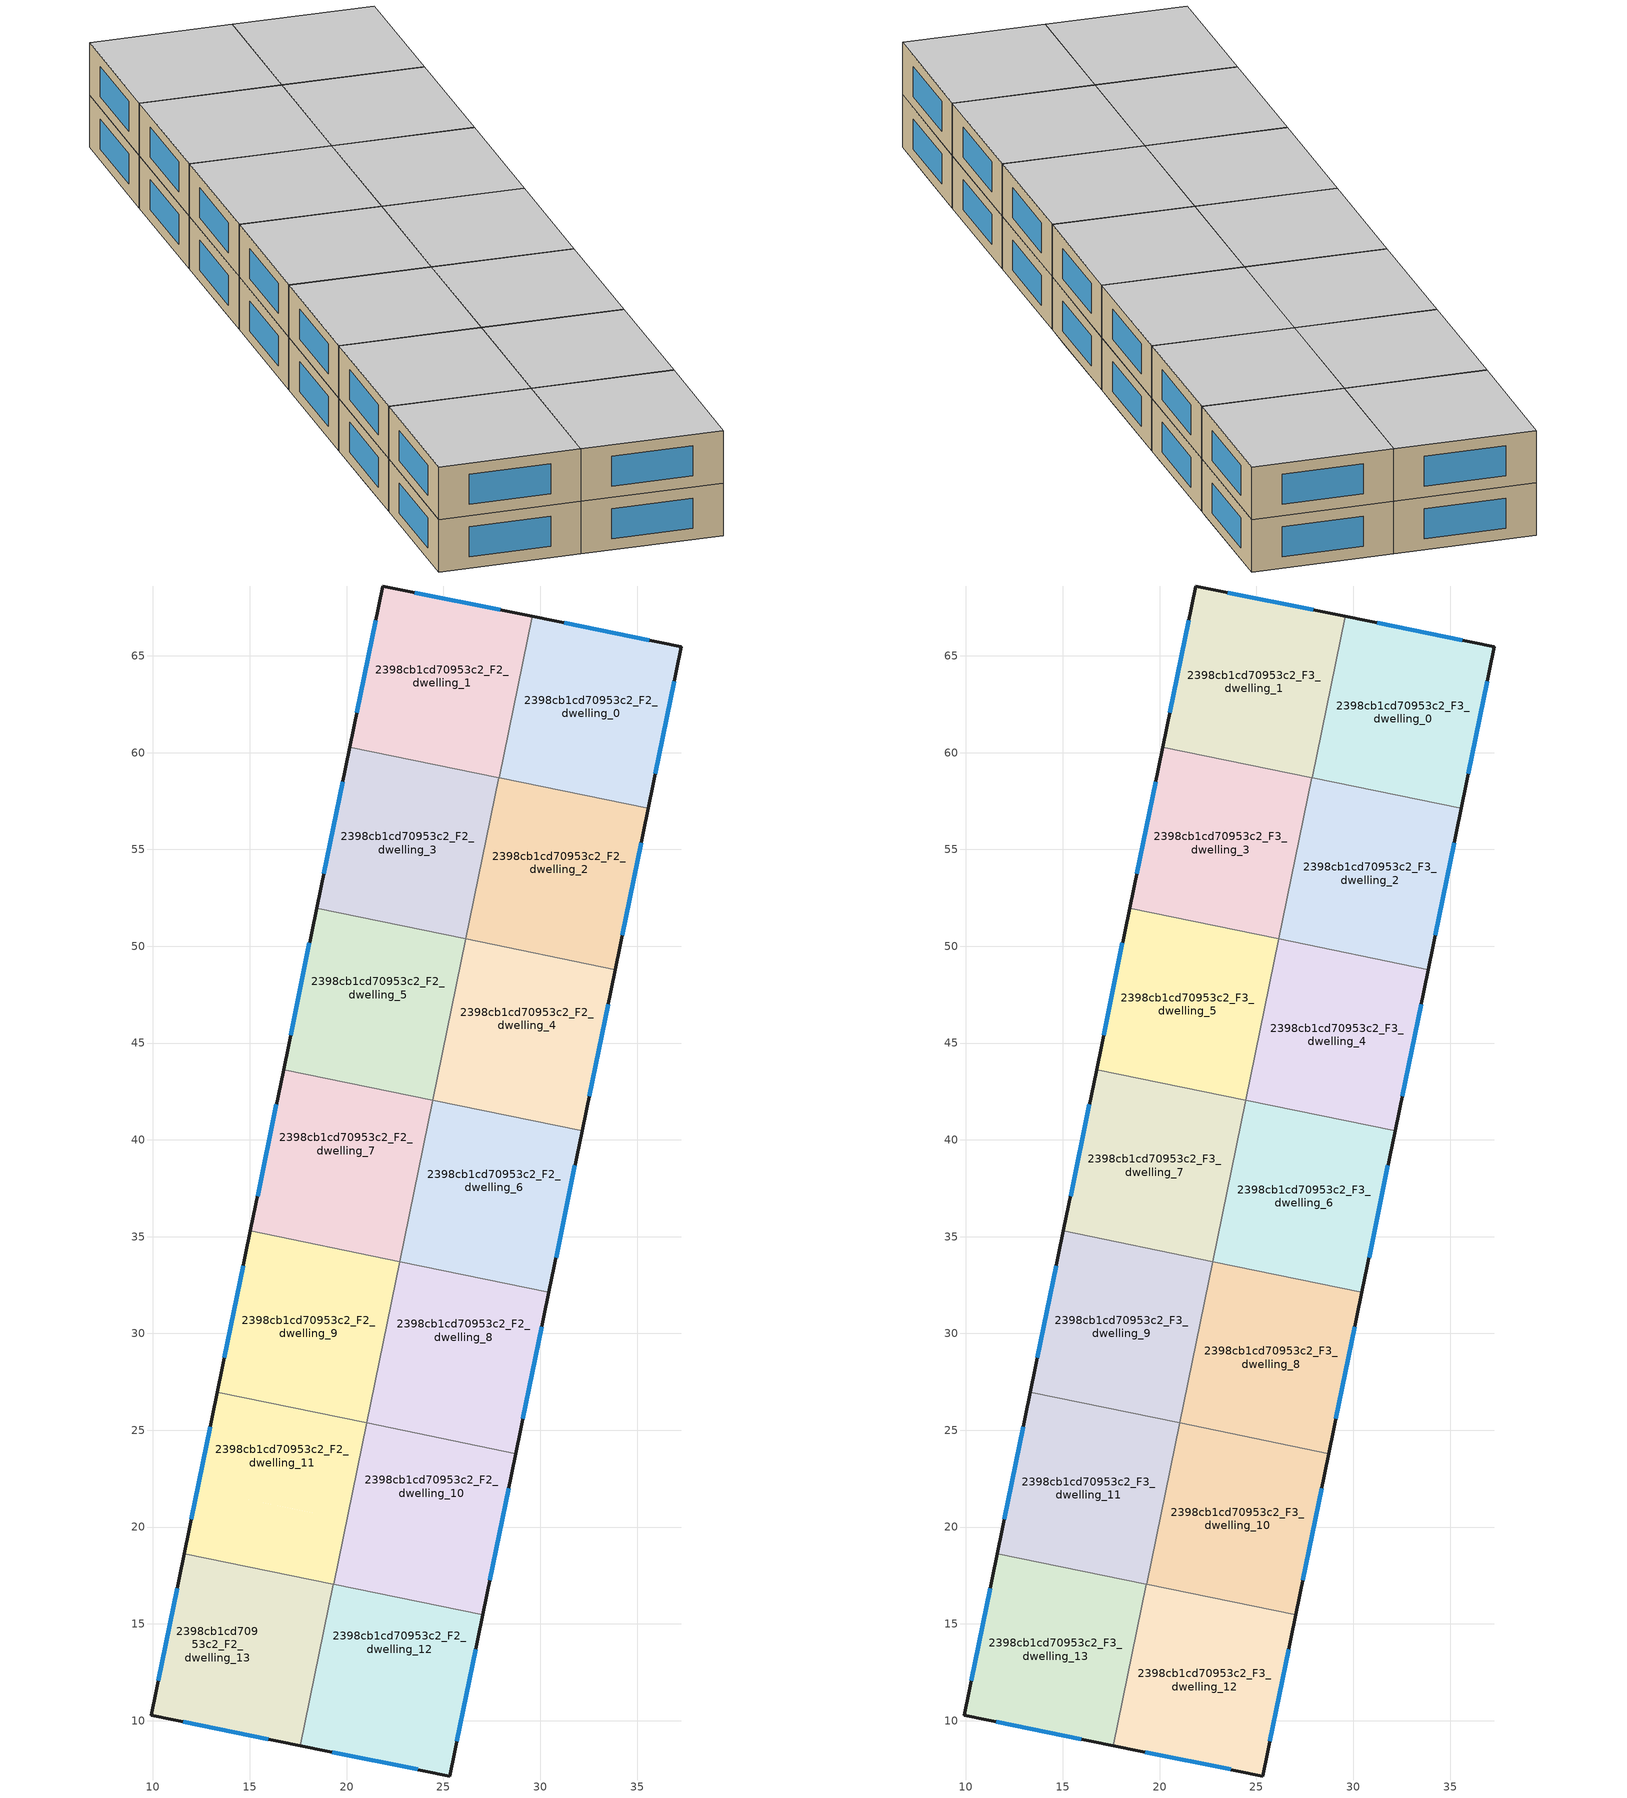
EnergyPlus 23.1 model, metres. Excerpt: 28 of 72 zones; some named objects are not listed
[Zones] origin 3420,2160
2398cb1cd70953c2_F2_dwelling_0
 floor to 2398cb1cd70953c2_F1_dwelling_0 (EU_floor_Construction): 37.29,65.47 35.69,57.68 27.99,59.26 29.58,67.04 z6
 floor to 2398cb1cd70953c2_F1_dwelling_2 (EU_floor_Construction): 35.69,57.68 35.58,57.13 27.87,58.71 27.99,59.26 z6
 wall outside (EU_wall_Construction): 35.58,57.13 37.29,65.47 29.58,67.04 z6:9
 wall to 2398cb1cd70953c2_F2_dwelling_1 (EU_wall_Construction): 29.58,67.04 27.87,58.71 z6:9
 wall to 2398cb1cd70953c2_F2_dwelling_2 (EU_wall_Construction): 27.87,58.71 35.58,57.13 z6:9
 window (EU_Window_Construction): 35.64,65.81 31.23,66.7 / 35.94,58.92 36.92,63.68 z6.64:8.36
2398cb1cd70953c2_F2_dwelling_1
 floor to 2398cb1cd70953c2_F1_dwelling_1 (EU_floor_Construction): 29.58,67.04 27.99,59.26 20.27,60.84 21.86,68.61 z6
 floor to 2398cb1cd70953c2_F1_dwelling_3 (EU_floor_Construction): 27.98,59.26 27.87,58.71 20.16,60.29 20.27,60.84 z6
 wall outside (EU_wall_Construction): 29.58,67.04 21.86,68.61 20.16,60.29 z6:9
 wall to 2398cb1cd70953c2_F2_dwelling_3 (EU_wall_Construction): 20.16,60.29 27.87,58.71 z6:9
 window (EU_Window_Construction): 27.93,67.38 23.51,68.27 / 21.5,66.83 20.52,62.07 z6.64:8.36
2398cb1cd70953c2_F2_dwelling_10
 floor to 2398cb1cd70953c2_F1_dwelling_10 (EU_floor_Construction): 28.74,23.8 27.72,18.8 20.01,20.38 21.03,25.38 z6
 floor to 2398cb1cd70953c2_F1_dwelling_12 (EU_floor_Construction): 27.72,18.8 27.03,15.47 19.33,17.05 20.01,20.38 z6
 wall outside (EU_wall_Construction): 27.03,15.47 28.74,23.8 z6:9
 wall to 2398cb1cd70953c2_F2_dwelling_8 (EU_wall_Construction): 28.74,23.8 21.03,25.38 z6:9
 wall to 2398cb1cd70953c2_F2_dwelling_11 (EU_wall_Construction): 21.03,25.38 19.33,17.05 z6:9
 wall to 2398cb1cd70953c2_F2_dwelling_12 (EU_wall_Construction): 19.33,17.05 27.03,15.47 z6:9
 window (EU_Window_Construction): 27.4,17.25 28.38,22.02 z6.64:8.36
2398cb1cd70953c2_F2_dwelling_11
 floor to 2398cb1cd70953c2_F1_dwelling_11 (EU_floor_Construction): 21.03,25.38 20.01,20.38 12.3,21.96 13.33,26.96 z6
 floor to 2398cb1cd70953c2_F1_dwelling_13 (EU_floor_Construction): 20.01,20.38 19.32,17.05 16.75,17.57 17.44,20.91 z6
 floor to 2398cb1cd70953c2_F1_dwelling_14 (EU_floor_Construction): 17.44,20.91 16.75,17.57 11.62,18.63 12.3,21.96 z6
 wall outside (EU_wall_Construction): 13.33,26.96 11.62,18.63 z6:9
 wall to 2398cb1cd70953c2_F2_dwelling_9 (EU_wall_Construction): 21.03,25.38 13.33,26.96 z6:9
 wall to 2398cb1cd70953c2_F2_dwelling_13 (EU_wall_Construction): 11.62,18.63 19.32,17.05 z6:9
 window (EU_Window_Construction): 12.96,25.18 11.98,20.41 z6.64:8.36
2398cb1cd70953c2_F2_dwelling_12
 floor to 2398cb1cd70953c2_F1_dwelling_12 (EU_floor_Construction): 27.03,15.47 26.12,11.02 18.41,12.6 19.32,17.05 z6
 floor to 2398cb1cd70953c2_F1_dwelling_13 (EU_floor_Construction): 26.12,11.02 25.33,7.14 17.61,8.71 19.32,17.05 18.41,12.6 z6
 wall outside (EU_wall_Construction): 17.61,8.71 25.33,7.14 27.03,15.47 z6:9
 wall to 2398cb1cd70953c2_F2_dwelling_13 (EU_wall_Construction): 19.32,17.05 17.61,8.71 z6:9
 window (EU_Window_Construction): 25.69,8.93 26.67,13.68 / 19.26,8.38 23.67,7.48 z6.64:8.36
2398cb1cd70953c2_F2_dwelling_13
 floor to 2398cb1cd70953c2_F1_dwelling_13 (EU_floor_Construction): 19.32,17.05 17.61,8.71 15.04,9.24 16.75,17.57 z6
 floor to 2398cb1cd70953c2_F1_dwelling_14 (EU_floor_Construction): 16.75,17.57 15.04,9.24 9.91,10.28 11.62,18.63 z6
 wall outside (EU_wall_Construction): 11.62,18.63 9.91,10.28 17.61,8.71 z6:9
 window (EU_Window_Construction): 11.56,9.95 15.96,9.05 / 11.25,16.84 10.27,12.07 z6.64:8.36
2398cb1cd70953c2_F2_dwelling_2
 floor to 2398cb1cd70953c2_F1_dwelling_2 (EU_floor_Construction): 35.58,57.13 34.1,49.91 26.39,51.49 27.87,58.71 z6
 floor to 2398cb1cd70953c2_F1_dwelling_4 (EU_floor_Construction): 34.1,49.91 33.87,48.8 26.16,50.38 26.39,51.49 z6
 wall outside (EU_wall_Construction): 33.87,48.8 35.58,57.13 z6:9
 wall to 2398cb1cd70953c2_F2_dwelling_4 (EU_wall_Construction): 26.16,50.38 33.87,48.8 z6:9
 wall to 2398cb1cd70953c2_F2_dwelling_3 (EU_wall_Construction): 27.87,58.71 26.16,50.38 z6:9
 window (EU_Window_Construction): 34.23,50.58 35.21,55.34 z6.64:8.36
2398cb1cd70953c2_F2_dwelling_3
 floor adiabatic (EU_floor_Construction): 27.87,58.71 26.16,50.38 18.45,51.96 20.16,60.29 z6
 wall outside (EU_wall_Construction): 20.16,60.29 18.45,51.96 z6:9
 wall to 2398cb1cd70953c2_F2_dwelling_5 (EU_wall_Construction): 18.45,51.96 26.16,50.38 z6:9
 window (EU_Window_Construction): 19.79,58.51 18.81,53.74 z6.64:8.36
2398cb1cd70953c2_F2_dwelling_4
 floor to 2398cb1cd70953c2_F1_dwelling_4 (EU_floor_Construction): 33.87,48.8 32.5,42.13 24.79,43.71 26.16,50.38 z6
 floor to 2398cb1cd70953c2_F1_dwelling_6 (EU_floor_Construction): 32.5,42.13 32.16,40.47 24.45,42.05 24.79,43.71 z6
 wall outside (EU_wall_Construction): 32.16,40.47 33.87,48.8 z6:9
 wall to 2398cb1cd70953c2_F2_dwelling_6 (EU_wall_Construction): 24.45,42.05 32.16,40.47 z6:9
 wall to 2398cb1cd70953c2_F2_dwelling_5 (EU_wall_Construction): 26.16,50.38 24.45,42.05 z6:9
 window (EU_Window_Construction): 32.53,42.25 33.5,47.01 z6.64:8.36
2398cb1cd70953c2_F2_dwelling_5
 floor to 2398cb1cd70953c2_F1_dwelling_5 (EU_floor_Construction): 26.16,50.38 24.79,43.71 17.08,45.29 18.45,51.96 z6
 floor to 2398cb1cd70953c2_F1_dwelling_7 (EU_floor_Construction): 24.79,43.71 24.45,42.05 16.74,43.63 17.08,45.29 z6
 wall outside (EU_wall_Construction): 18.45,51.96 16.74,43.63 z6:9
 wall to 2398cb1cd70953c2_F2_dwelling_7 (EU_wall_Construction): 16.74,43.63 24.45,42.05 z6:9
 window (EU_Window_Construction): 18.08,50.17 17.11,45.41 z6.64:8.36
2398cb1cd70953c2_F2_dwelling_6
 floor to 2398cb1cd70953c2_F1_dwelling_8 (EU_floor_Construction): 30.91,34.36 30.45,32.13 22.74,33.71 23.2,35.94 z6
 floor adiabatic (EU_floor_Construction): 32.16,40.47 30.91,34.36 23.2,35.94 22.74,33.71 24.45,42.05 z6
 wall outside (EU_wall_Construction): 30.45,32.13 32.16,40.47 z6:9
 wall to 2398cb1cd70953c2_F2_dwelling_8 (EU_wall_Construction): 22.74,33.71 30.45,32.13 z6:9
 wall to 2398cb1cd70953c2_F2_dwelling_7 (EU_wall_Construction): 24.45,42.05 22.74,33.71 z6:9
 window (EU_Window_Construction): 30.82,33.92 31.79,38.68 z6.64:8.36
2398cb1cd70953c2_F2_dwelling_7
 floor to 2398cb1cd70953c2_F1_dwelling_7 (EU_floor_Construction): 24.45,42.05 23.2,35.94 15.49,37.51 16.74,43.63 z6
 floor to 2398cb1cd70953c2_F1_dwelling_9 (EU_floor_Construction): 23.2,35.94 22.74,33.71 15.03,35.29 15.49,37.51 z6
 wall outside (EU_wall_Construction): 16.74,43.63 15.03,35.29 z6:9
 wall to 2398cb1cd70953c2_F2_dwelling_9 (EU_wall_Construction): 15.03,35.29 22.74,33.71 z6:9
 window (EU_Window_Construction): 16.38,41.84 15.4,37.08 z6.64:8.36
2398cb1cd70953c2_F2_dwelling_8
 floor to 2398cb1cd70953c2_F1_dwelling_10 (EU_floor_Construction): 29.31,26.58 28.74,23.8 21.03,25.38 21.6,28.16 z6
 floor adiabatic (EU_floor_Construction): 30.45,32.13 29.31,26.58 21.6,28.16 22.74,33.71 z6
 wall outside (EU_wall_Construction): 28.74,23.8 30.45,32.13 z6:9
 wall to 2398cb1cd70953c2_F2_dwelling_9 (EU_wall_Construction): 22.74,33.71 21.03,25.38 z6:9
 window (EU_Window_Construction): 29.11,25.59 30.08,30.35 z6.64:8.36
2398cb1cd70953c2_F2_dwelling_9
 floor adiabatic (EU_floor_Construction): 22.74,33.71 21.03,25.38 13.33,26.96 15.03,35.29 z6
 wall outside (EU_wall_Construction): 15.03,35.29 13.33,26.96 z6:9
 window (EU_Window_Construction): 14.67,33.51 13.69,28.75 z6.64:8.36
2398cb1cd70953c2_F3_dwelling_0
 floor to 2398cb1cd70953c2_F2_dwelling_0 (EU_floor_Construction): 37.29,65.47 35.58,57.13 27.87,58.71 29.58,67.04 z9
 wall outside (EU_wall_Construction): 35.58,57.13 37.29,65.47 29.58,67.04 z9:12
 wall to 2398cb1cd70953c2_F3_dwelling_1 (EU_wall_Construction): 29.58,67.04 27.87,58.71 z9:12
 wall to 2398cb1cd70953c2_F3_dwelling_2 (EU_wall_Construction): 27.87,58.71 35.58,57.13 z9:12
 window (EU_Window_Construction): 35.64,65.81 31.23,66.7 / 35.94,58.92 36.92,63.68 z9.64:11.36
 ceiling to 2398cb1cd70953c2_F4_dwelling_0 (EU_floor_Construction): 35.58,57.13 37.29,65.47 29.58,67.04 27.87,58.71 z12
2398cb1cd70953c2_F3_dwelling_1
 floor to 2398cb1cd70953c2_F2_dwelling_1 (EU_floor_Construction): 29.58,67.04 27.87,58.71 20.16,60.29 21.86,68.61 z9
 wall outside (EU_wall_Construction): 29.58,67.04 21.86,68.61 20.16,60.29 z9:12
 wall to 2398cb1cd70953c2_F3_dwelling_3 (EU_wall_Construction): 20.16,60.29 27.87,58.71 z9:12
 window (EU_Window_Construction): 27.93,67.38 23.51,68.27 / 21.5,66.83 20.52,62.07 z9.64:11.36
 ceiling to 2398cb1cd70953c2_F4_dwelling_1 (EU_floor_Construction): 27.87,58.71 29.58,67.04 21.86,68.61 20.16,60.29 z12
2398cb1cd70953c2_F3_dwelling_10
 floor to 2398cb1cd70953c2_F2_dwelling_10 (EU_floor_Construction): 28.74,23.8 27.03,15.47 19.33,17.05 21.03,25.38 z9
 wall outside (EU_wall_Construction): 27.03,15.47 28.74,23.8 z9:12
 wall to 2398cb1cd70953c2_F3_dwelling_8 (EU_wall_Construction): 28.74,23.8 21.03,25.38 z9:12
 wall to 2398cb1cd70953c2_F3_dwelling_11 (EU_wall_Construction): 21.03,25.38 19.33,17.05 z9:12
 wall to 2398cb1cd70953c2_F3_dwelling_12 (EU_wall_Construction): 19.33,17.05 27.03,15.47 z9:12
 window (EU_Window_Construction): 27.4,17.25 28.38,22.02 z9.64:11.36
 ceiling to 2398cb1cd70953c2_F4_dwelling_10 (EU_floor_Construction): 27.03,15.47 28.74,23.8 21.03,25.38 19.33,17.05 z12
2398cb1cd70953c2_F3_dwelling_11
 floor to 2398cb1cd70953c2_F2_dwelling_11 (EU_floor_Construction): 21.03,25.38 19.33,17.05 11.62,18.63 13.33,26.96 z9
 wall outside (EU_wall_Construction): 13.33,26.96 11.62,18.63 z9:12
 wall to 2398cb1cd70953c2_F3_dwelling_9 (EU_wall_Construction): 21.03,25.38 13.33,26.96 z9:12
 wall to 2398cb1cd70953c2_F3_dwelling_13 (EU_wall_Construction): 11.62,18.63 19.32,17.05 z9:12
 window (EU_Window_Construction): 12.96,25.18 11.98,20.41 z9.64:11.36
 ceiling to 2398cb1cd70953c2_F4_dwelling_11 (EU_floor_Construction): 19.33,17.05 21.03,25.38 13.33,26.96 11.62,18.63 z12
2398cb1cd70953c2_F3_dwelling_12
 floor to 2398cb1cd70953c2_F2_dwelling_12 (EU_floor_Construction): 27.03,15.47 25.33,7.14 17.61,8.71 19.32,17.05 z9
 wall outside (EU_wall_Construction): 17.61,8.71 25.33,7.14 27.03,15.47 z9:12
 wall to 2398cb1cd70953c2_F3_dwelling_13 (EU_wall_Construction): 19.32,17.05 17.61,8.71 z9:12
 window (EU_Window_Construction): 25.69,8.93 26.67,13.68 / 19.26,8.38 23.67,7.48 z9.64:11.36
 ceiling to 2398cb1cd70953c2_F4_dwelling_12 (EU_floor_Construction): 25.33,7.14 27.03,15.47 19.32,17.05 17.61,8.71 z12
2398cb1cd70953c2_F3_dwelling_13
 floor to 2398cb1cd70953c2_F2_dwelling_13 (EU_floor_Construction): 19.32,17.05 17.61,8.71 9.91,10.28 11.62,18.63 z9
 wall outside (EU_wall_Construction): 11.62,18.63 9.91,10.28 17.61,8.71 z9:12
 window (EU_Window_Construction): 11.56,9.95 15.96,9.05 / 11.25,16.84 10.27,12.07 z9.64:11.36
 ceiling to 2398cb1cd70953c2_F4_dwelling_13 (EU_floor_Construction): 17.61,8.71 19.32,17.05 11.62,18.63 9.91,10.28 z12
2398cb1cd70953c2_F3_dwelling_2
 floor to 2398cb1cd70953c2_F2_dwelling_2 (EU_floor_Construction): 35.58,57.13 33.87,48.8 26.16,50.38 27.87,58.71 z9
 wall outside (EU_wall_Construction): 33.87,48.8 35.58,57.13 z9:12
 wall to 2398cb1cd70953c2_F3_dwelling_4 (EU_wall_Construction): 26.16,50.38 33.87,48.8 z9:12
 wall to 2398cb1cd70953c2_F3_dwelling_3 (EU_wall_Construction): 27.87,58.71 26.16,50.38 z9:12
 window (EU_Window_Construction): 34.23,50.58 35.21,55.34 z9.64:11.36
 ceiling to 2398cb1cd70953c2_F4_dwelling_2 (EU_floor_Construction): 33.87,48.8 35.58,57.13 27.87,58.71 26.16,50.38 z12
2398cb1cd70953c2_F3_dwelling_3
 floor to 2398cb1cd70953c2_F2_dwelling_3 (EU_floor_Construction): 27.87,58.71 26.16,50.38 18.45,51.96 20.16,60.29 z9
 wall outside (EU_wall_Construction): 20.16,60.29 18.45,51.96 z9:12
 wall to 2398cb1cd70953c2_F3_dwelling_5 (EU_wall_Construction): 18.45,51.96 26.16,50.38 z9:12
 window (EU_Window_Construction): 19.79,58.51 18.81,53.74 z9.64:11.36
 ceiling to 2398cb1cd70953c2_F4_dwelling_3 (EU_floor_Construction): 26.16,50.38 27.87,58.71 20.16,60.29 18.45,51.96 z12
2398cb1cd70953c2_F3_dwelling_4
 floor to 2398cb1cd70953c2_F2_dwelling_4 (EU_floor_Construction): 33.87,48.8 32.16,40.47 24.45,42.05 26.16,50.38 z9
 wall outside (EU_wall_Construction): 32.16,40.47 33.87,48.8 z9:12
 wall to 2398cb1cd70953c2_F3_dwelling_6 (EU_wall_Construction): 24.45,42.05 32.16,40.47 z9:12
 wall to 2398cb1cd70953c2_F3_dwelling_5 (EU_wall_Construction): 26.16,50.38 24.45,42.05 z9:12
 window (EU_Window_Construction): 32.53,42.25 33.5,47.01 z9.64:11.36
 ceiling to 2398cb1cd70953c2_F4_dwelling_4 (EU_floor_Construction): 32.16,40.47 33.87,48.8 26.16,50.38 24.45,42.05 z12
2398cb1cd70953c2_F3_dwelling_5
 floor to 2398cb1cd70953c2_F2_dwelling_5 (EU_floor_Construction): 26.16,50.38 24.45,42.05 16.74,43.63 18.45,51.96 z9
 wall outside (EU_wall_Construction): 18.45,51.96 16.74,43.63 z9:12
 wall to 2398cb1cd70953c2_F3_dwelling_7 (EU_wall_Construction): 16.74,43.63 24.45,42.05 z9:12
 window (EU_Window_Construction): 18.08,50.17 17.11,45.41 z9.64:11.36
 ceiling to 2398cb1cd70953c2_F4_dwelling_5 (EU_floor_Construction): 24.45,42.05 26.16,50.38 18.45,51.96 16.74,43.63 z12
2398cb1cd70953c2_F3_dwelling_6
 floor to 2398cb1cd70953c2_F2_dwelling_6 (EU_floor_Construction): 32.16,40.47 30.45,32.13 22.74,33.71 24.45,42.05 z9
 wall outside (EU_wall_Construction): 30.45,32.13 32.16,40.47 z9:12
 wall to 2398cb1cd70953c2_F3_dwelling_8 (EU_wall_Construction): 22.74,33.71 30.45,32.13 z9:12
 wall to 2398cb1cd70953c2_F3_dwelling_7 (EU_wall_Construction): 24.45,42.05 22.74,33.71 z9:12
 window (EU_Window_Construction): 30.82,33.92 31.79,38.68 z9.64:11.36
 ceiling to 2398cb1cd70953c2_F4_dwelling_6 (EU_floor_Construction): 30.45,32.13 32.16,40.47 24.45,42.05 22.74,33.71 z12
2398cb1cd70953c2_F3_dwelling_7
 floor to 2398cb1cd70953c2_F2_dwelling_7 (EU_floor_Construction): 24.45,42.05 22.74,33.71 15.03,35.29 16.74,43.63 z9
 wall outside (EU_wall_Construction): 16.74,43.63 15.03,35.29 z9:12
 wall to 2398cb1cd70953c2_F3_dwelling_9 (EU_wall_Construction): 15.03,35.29 22.74,33.71 z9:12
 window (EU_Window_Construction): 16.38,41.84 15.4,37.08 z9.64:11.36
 ceiling to 2398cb1cd70953c2_F4_dwelling_7 (EU_floor_Construction): 22.74,33.71 24.45,42.05 16.74,43.63 15.03,35.29 z12
2398cb1cd70953c2_F3_dwelling_8
 floor to 2398cb1cd70953c2_F2_dwelling_8 (EU_floor_Construction): 30.45,32.13 28.74,23.8 21.03,25.38 22.74,33.71 z9
 wall outside (EU_wall_Construction): 28.74,23.8 30.45,32.13 z9:12
 wall to 2398cb1cd70953c2_F3_dwelling_9 (EU_wall_Construction): 22.74,33.71 21.03,25.38 z9:12
 window (EU_Window_Construction): 29.11,25.59 30.08,30.35 z9.64:11.36
 ceiling to 2398cb1cd70953c2_F4_dwelling_8 (EU_floor_Construction): 28.74,23.8 30.45,32.13 22.74,33.71 21.03,25.38 z12
2398cb1cd70953c2_F3_dwelling_9
 floor to 2398cb1cd70953c2_F2_dwelling_9 (EU_floor_Construction): 22.74,33.71 21.03,25.38 13.33,26.96 15.03,35.29 z9
 wall outside (EU_wall_Construction): 15.03,35.29 13.33,26.96 z9:12
 window (EU_Window_Construction): 14.67,33.51 13.69,28.75 z9.64:11.36
 ceiling to 2398cb1cd70953c2_F4_dwelling_9 (EU_floor_Construction): 21.03,25.38 22.74,33.71 15.03,35.29 13.33,26.96 z12
[Building]
EU S2 Campaign: North Axis=0; Terrain=City; Solar Distribution=FullExterior
[Site:Location]
Yerevan-Zvartnots.Intl.AP: Latitude=40.15; Longitude=44.383; Time Zone=4; Elevation=854
[SizingPeriod:WeatherFileDays]
AnnualSizingPeriod: Begin Month=1; Begin Day of Month=1; End Month=12; End Day of Month=31; Day of Week for Start Day=Monday; Use Weather File Daylight Saving Period=No; Use Weather File Rain and Snow Indicators=No
[MATERIAL]
EU_InternalMass_Material: Roughness=MediumRough; Thickness=0.1; Conductivity=1; Density=1800; Specific Heat=900; Thermal Absorptance=0.9; Solar Absorptance=0.7; Visible Absorptance=0.7
[MATERIAL:NOMASS] Roughness=MediumRough; Thermal Absorptance=0.9; Solar Absorptance=0.7; Visible Absorptance=0.7
Name | Thermal Resistance
EU_wall_NoMass | 1.05043
EU_floor_NoMass | 0.478065
[WINDOWMATERIAL:SIMPLEGLAZINGSYSTEM]
EU_Window_SimpleGlazing: UFactor=2.5566; Solar Heat Gain Coefficient=0.75; Visible Transmittance=0.75
[CONSTRUCTION]
EU_wall_Construction: EU_wall_NoMass
EU_floor_Construction: EU_floor_NoMass
EU_Window_Construction: EU_Window_SimpleGlazing
EU_InternalMass_Construction: EU_InternalMass_Material
[ZONE] Type=1; Multiplier=1; Ceiling Height=autocalculate; Floor Area=autocalculate; Part of Total Floor Area=Yes
Name | Volume
2398cb1cd70953c2_F2_dwelling_0; 2398cb1cd70953c2_F3_dwelling_0; 2398cb1cd70953c2_F2_dwelling_6; 2398cb1cd70953c2_F3_dwelling_6 | 200.805
2398cb1cd70953c2_F2_dwelling_1; 2398cb1cd70953c2_F3_dwelling_1 | 200.813
2398cb1cd70953c2_F2_dwelling_10; 2398cb1cd70953c2_F3_dwelling_10 | 200.816
2398cb1cd70953c2_F2_dwelling_11; 2398cb1cd70953c2_F3_dwelling_11 | 200.812
2398cb1cd70953c2_F2_dwelling_12; 2398cb1cd70953c2_F3_dwelling_12 | 200.796
2398cb1cd70953c2_F2_dwelling_13; 2398cb1cd70953c2_F3_dwelling_13 | 200.81
2398cb1cd70953c2_F2_dwelling_2; 2398cb1cd70953c2_F3_dwelling_2 | 200.793
2398cb1cd70953c2_F2_dwelling_3; 2398cb1cd70953c2_F3_dwelling_3 | 200.778
2398cb1cd70953c2_F2_dwelling_4; 2398cb1cd70953c2_F3_dwelling_4 | 200.834
2398cb1cd70953c2_F2_dwelling_5; 2398cb1cd70953c2_F3_dwelling_5 | 200.828
2398cb1cd70953c2_F2_dwelling_7; 2398cb1cd70953c2_F3_dwelling_7 | 200.79
2398cb1cd70953c2_F2_dwelling_8; 2398cb1cd70953c2_F3_dwelling_8 | 200.803
2398cb1cd70953c2_F2_dwelling_9; 2398cb1cd70953c2_F3_dwelling_9 | 200.822
[INTERNALMASS] Construction=EU_InternalMass_Construction
Name | Zone or ZoneList | Surface Area
2398cb1cd70953c2_F2_dwelling_0_EU_InternalMass | 2398cb1cd70953c2_F2_dwelling_0 | 66.934
2398cb1cd70953c2_F2_dwelling_1_EU_InternalMass | 2398cb1cd70953c2_F2_dwelling_1 | 66.9361
2398cb1cd70953c2_F2_dwelling_2_EU_InternalMass | 2398cb1cd70953c2_F2_dwelling_2 | 66.9315
2398cb1cd70953c2_F2_dwelling_3_EU_InternalMass | 2398cb1cd70953c2_F2_dwelling_3 | 66.9277
2398cb1cd70953c2_F2_dwelling_4_EU_InternalMass | 2398cb1cd70953c2_F2_dwelling_4 | 66.9451
2398cb1cd70953c2_F2_dwelling_5_EU_InternalMass | 2398cb1cd70953c2_F2_dwelling_5 | 66.9382
2398cb1cd70953c2_F2_dwelling_6_EU_InternalMass | 2398cb1cd70953c2_F2_dwelling_6 | 66.9329
2398cb1cd70953c2_F2_dwelling_7_EU_InternalMass | 2398cb1cd70953c2_F2_dwelling_7 | 66.93
2398cb1cd70953c2_F2_dwelling_8_EU_InternalMass | 2398cb1cd70953c2_F2_dwelling_8 | 66.9369
2398cb1cd70953c2_F2_dwelling_9_EU_InternalMass | 2398cb1cd70953c2_F2_dwelling_9 | 66.9407
2398cb1cd70953c2_F2_dwelling_10_EU_InternalMass | 2398cb1cd70953c2_F2_dwelling_10 | 66.9442
2398cb1cd70953c2_F2_dwelling_11_EU_InternalMass | 2398cb1cd70953c2_F2_dwelling_11 | 66.9328
2398cb1cd70953c2_F2_dwelling_12_EU_InternalMass | 2398cb1cd70953c2_F2_dwelling_12 | 66.9296
2398cb1cd70953c2_F2_dwelling_13_EU_InternalMass | 2398cb1cd70953c2_F2_dwelling_13 | 66.9371
2398cb1cd70953c2_F3_dwelling_0_EU_InternalMass | 2398cb1cd70953c2_F3_dwelling_0 | 66.934
2398cb1cd70953c2_F3_dwelling_1_EU_InternalMass | 2398cb1cd70953c2_F3_dwelling_1 | 66.9361
2398cb1cd70953c2_F3_dwelling_2_EU_InternalMass | 2398cb1cd70953c2_F3_dwelling_2 | 66.9315
2398cb1cd70953c2_F3_dwelling_3_EU_InternalMass | 2398cb1cd70953c2_F3_dwelling_3 | 66.9277
2398cb1cd70953c2_F3_dwelling_4_EU_InternalMass | 2398cb1cd70953c2_F3_dwelling_4 | 66.9451
2398cb1cd70953c2_F3_dwelling_5_EU_InternalMass | 2398cb1cd70953c2_F3_dwelling_5 | 66.9382
2398cb1cd70953c2_F3_dwelling_6_EU_InternalMass | 2398cb1cd70953c2_F3_dwelling_6 | 66.9329
2398cb1cd70953c2_F3_dwelling_7_EU_InternalMass | 2398cb1cd70953c2_F3_dwelling_7 | 66.93
2398cb1cd70953c2_F3_dwelling_8_EU_InternalMass | 2398cb1cd70953c2_F3_dwelling_8 | 66.9369
2398cb1cd70953c2_F3_dwelling_9_EU_InternalMass | 2398cb1cd70953c2_F3_dwelling_9 | 66.9407
2398cb1cd70953c2_F3_dwelling_10_EU_InternalMass | 2398cb1cd70953c2_F3_dwelling_10 | 66.9442
2398cb1cd70953c2_F3_dwelling_11_EU_InternalMass | 2398cb1cd70953c2_F3_dwelling_11 | 66.9328
2398cb1cd70953c2_F3_dwelling_12_EU_InternalMass | 2398cb1cd70953c2_F3_dwelling_12 | 66.9296
2398cb1cd70953c2_F3_dwelling_13_EU_InternalMass | 2398cb1cd70953c2_F3_dwelling_13 | 66.9371
[OTHEREQUIPMENT] Fuel Type=Electricity; Design Level Calculation Method=Watts/Area; Power per Zone Floor Area=1; Fraction Latent=0; Fraction Radiant=0; Fraction Lost=0; Carbon Dioxide Generation Rate=0; EndUse Subcategory=EU_Step8_InternalGains
Name | Zone or ZoneList or Space or SpaceList | Schedule
EU_Step8_InternalGain_2398cb1cd70953c2_F2_dwelling_0_f000 | 2398cb1cd70953c2_F2_dwelling_0 | EU_Step8_GainSchedule_2398cb1cd70953c2_F2_dwelling_0_f000
EU_Step8_InternalGain_2398cb1cd70953c2_F2_dwelling_1_f000 | 2398cb1cd70953c2_F2_dwelling_1 | EU_Step8_GainSchedule_2398cb1cd70953c2_F2_dwelling_1_f000
EU_Step8_InternalGain_2398cb1cd70953c2_F2_dwelling_2_f000 | 2398cb1cd70953c2_F2_dwelling_2 | EU_Step8_GainSchedule_2398cb1cd70953c2_F2_dwelling_2_f000
EU_Step8_InternalGain_2398cb1cd70953c2_F2_dwelling_3_f000 | 2398cb1cd70953c2_F2_dwelling_3 | EU_Step8_GainSchedule_2398cb1cd70953c2_F2_dwelling_3_f000
EU_Step8_InternalGain_2398cb1cd70953c2_F2_dwelling_4_f000 | 2398cb1cd70953c2_F2_dwelling_4 | EU_Step8_GainSchedule_2398cb1cd70953c2_F2_dwelling_4_f000
EU_Step8_InternalGain_2398cb1cd70953c2_F2_dwelling_5_f000 | 2398cb1cd70953c2_F2_dwelling_5 | EU_Step8_GainSchedule_2398cb1cd70953c2_F2_dwelling_5_f000
EU_Step8_InternalGain_2398cb1cd70953c2_F2_dwelling_6_f000 | 2398cb1cd70953c2_F2_dwelling_6 | EU_Step8_GainSchedule_2398cb1cd70953c2_F2_dwelling_6_f000
EU_Step8_InternalGain_2398cb1cd70953c2_F2_dwelling_7_f000 | 2398cb1cd70953c2_F2_dwelling_7 | EU_Step8_GainSchedule_2398cb1cd70953c2_F2_dwelling_7_f000
EU_Step8_InternalGain_2398cb1cd70953c2_F2_dwelling_8_f000 | 2398cb1cd70953c2_F2_dwelling_8 | EU_Step8_GainSchedule_2398cb1cd70953c2_F2_dwelling_8_f000
EU_Step8_InternalGain_2398cb1cd70953c2_F2_dwelling_9_f000 | 2398cb1cd70953c2_F2_dwelling_9 | EU_Step8_GainSchedule_2398cb1cd70953c2_F2_dwelling_9_f000
EU_Step8_InternalGain_2398cb1cd70953c2_F2_dwelling_10_f000 | 2398cb1cd70953c2_F2_dwelling_10 | EU_Step8_GainSchedule_2398cb1cd70953c2_F2_dwelling_10_f000
EU_Step8_InternalGain_2398cb1cd70953c2_F2_dwelling_11_f000 | 2398cb1cd70953c2_F2_dwelling_11 | EU_Step8_GainSchedule_2398cb1cd70953c2_F2_dwelling_11_f000
EU_Step8_InternalGain_2398cb1cd70953c2_F2_dwelling_12_f000 | 2398cb1cd70953c2_F2_dwelling_12 | EU_Step8_GainSchedule_2398cb1cd70953c2_F2_dwelling_12_f000
EU_Step8_InternalGain_2398cb1cd70953c2_F2_dwelling_13_f000 | 2398cb1cd70953c2_F2_dwelling_13 | EU_Step8_GainSchedule_2398cb1cd70953c2_F2_dwelling_13_f000
EU_Step8_InternalGain_2398cb1cd70953c2_F3_dwelling_0_f000 | 2398cb1cd70953c2_F3_dwelling_0 | EU_Step8_GainSchedule_2398cb1cd70953c2_F3_dwelling_0_f000
EU_Step8_InternalGain_2398cb1cd70953c2_F3_dwelling_1_f000 | 2398cb1cd70953c2_F3_dwelling_1 | EU_Step8_GainSchedule_2398cb1cd70953c2_F3_dwelling_1_f000
EU_Step8_InternalGain_2398cb1cd70953c2_F3_dwelling_2_f000 | 2398cb1cd70953c2_F3_dwelling_2 | EU_Step8_GainSchedule_2398cb1cd70953c2_F3_dwelling_2_f000
EU_Step8_InternalGain_2398cb1cd70953c2_F3_dwelling_3_f000 | 2398cb1cd70953c2_F3_dwelling_3 | EU_Step8_GainSchedule_2398cb1cd70953c2_F3_dwelling_3_f000
EU_Step8_InternalGain_2398cb1cd70953c2_F3_dwelling_4_f000 | 2398cb1cd70953c2_F3_dwelling_4 | EU_Step8_GainSchedule_2398cb1cd70953c2_F3_dwelling_4_f000
EU_Step8_InternalGain_2398cb1cd70953c2_F3_dwelling_5_f000 | 2398cb1cd70953c2_F3_dwelling_5 | EU_Step8_GainSchedule_2398cb1cd70953c2_F3_dwelling_5_f000
EU_Step8_InternalGain_2398cb1cd70953c2_F3_dwelling_6_f000 | 2398cb1cd70953c2_F3_dwelling_6 | EU_Step8_GainSchedule_2398cb1cd70953c2_F3_dwelling_6_f000
EU_Step8_InternalGain_2398cb1cd70953c2_F3_dwelling_7_f000 | 2398cb1cd70953c2_F3_dwelling_7 | EU_Step8_GainSchedule_2398cb1cd70953c2_F3_dwelling_7_f000
EU_Step8_InternalGain_2398cb1cd70953c2_F3_dwelling_8_f000 | 2398cb1cd70953c2_F3_dwelling_8 | EU_Step8_GainSchedule_2398cb1cd70953c2_F3_dwelling_8_f000
EU_Step8_InternalGain_2398cb1cd70953c2_F3_dwelling_9_f000 | 2398cb1cd70953c2_F3_dwelling_9 | EU_Step8_GainSchedule_2398cb1cd70953c2_F3_dwelling_9_f000
EU_Step8_InternalGain_2398cb1cd70953c2_F3_dwelling_10_f000 | 2398cb1cd70953c2_F3_dwelling_10 | EU_Step8_GainSchedule_2398cb1cd70953c2_F3_dwelling_10_f000
EU_Step8_InternalGain_2398cb1cd70953c2_F3_dwelling_11_f000 | 2398cb1cd70953c2_F3_dwelling_11 | EU_Step8_GainSchedule_2398cb1cd70953c2_F3_dwelling_11_f000
EU_Step8_InternalGain_2398cb1cd70953c2_F3_dwelling_12_f000 | 2398cb1cd70953c2_F3_dwelling_12 | EU_Step8_GainSchedule_2398cb1cd70953c2_F3_dwelling_12_f000
EU_Step8_InternalGain_2398cb1cd70953c2_F3_dwelling_13_f000 | 2398cb1cd70953c2_F3_dwelling_13 | EU_Step8_GainSchedule_2398cb1cd70953c2_F3_dwelling_13_f000
[ZONEVENTILATION:DESIGNFLOWRATE] Schedule=EU_AlwaysOn; Design Flow Rate Calculation Method=AirChanges/Hour; Air Changes per Hour=0.557805; Ventilation Type=Natural; Fan Pressure Rise=0; Fan Total Efficiency=1; Constant Term Coefficient=1; Temperature Term Coefficient=0; Velocity Term Coefficient=0; Velocity Squared Term Coefficient=0; Minimum Indoor Temperature=-100; Maximum Indoor Temperature=100; Delta Temperature=-100; Minimum Outdoor Temperature=-100; Maximum Outdoor Temperature=100; Maximum Wind Speed=40
Name | Zone or ZoneList or Space or SpaceList
EU_ConstantAir_2398cb1cd70953c2_F2_dwelling_0 | 2398cb1cd70953c2_F2_dwelling_0
EU_ConstantAir_2398cb1cd70953c2_F2_dwelling_1 | 2398cb1cd70953c2_F2_dwelling_1
EU_ConstantAir_2398cb1cd70953c2_F2_dwelling_2 | 2398cb1cd70953c2_F2_dwelling_2
EU_ConstantAir_2398cb1cd70953c2_F2_dwelling_3 | 2398cb1cd70953c2_F2_dwelling_3
EU_ConstantAir_2398cb1cd70953c2_F2_dwelling_4 | 2398cb1cd70953c2_F2_dwelling_4
EU_ConstantAir_2398cb1cd70953c2_F2_dwelling_5 | 2398cb1cd70953c2_F2_dwelling_5
EU_ConstantAir_2398cb1cd70953c2_F2_dwelling_6 | 2398cb1cd70953c2_F2_dwelling_6
EU_ConstantAir_2398cb1cd70953c2_F2_dwelling_7 | 2398cb1cd70953c2_F2_dwelling_7
EU_ConstantAir_2398cb1cd70953c2_F2_dwelling_8 | 2398cb1cd70953c2_F2_dwelling_8
EU_ConstantAir_2398cb1cd70953c2_F2_dwelling_9 | 2398cb1cd70953c2_F2_dwelling_9
EU_ConstantAir_2398cb1cd70953c2_F2_dwelling_10 | 2398cb1cd70953c2_F2_dwelling_10
EU_ConstantAir_2398cb1cd70953c2_F2_dwelling_11 | 2398cb1cd70953c2_F2_dwelling_11
EU_ConstantAir_2398cb1cd70953c2_F2_dwelling_12 | 2398cb1cd70953c2_F2_dwelling_12
EU_ConstantAir_2398cb1cd70953c2_F2_dwelling_13 | 2398cb1cd70953c2_F2_dwelling_13
EU_ConstantAir_2398cb1cd70953c2_F3_dwelling_0 | 2398cb1cd70953c2_F3_dwelling_0
EU_ConstantAir_2398cb1cd70953c2_F3_dwelling_1 | 2398cb1cd70953c2_F3_dwelling_1
EU_ConstantAir_2398cb1cd70953c2_F3_dwelling_2 | 2398cb1cd70953c2_F3_dwelling_2
EU_ConstantAir_2398cb1cd70953c2_F3_dwelling_3 | 2398cb1cd70953c2_F3_dwelling_3
EU_ConstantAir_2398cb1cd70953c2_F3_dwelling_4 | 2398cb1cd70953c2_F3_dwelling_4
EU_ConstantAir_2398cb1cd70953c2_F3_dwelling_5 | 2398cb1cd70953c2_F3_dwelling_5
EU_ConstantAir_2398cb1cd70953c2_F3_dwelling_6 | 2398cb1cd70953c2_F3_dwelling_6
EU_ConstantAir_2398cb1cd70953c2_F3_dwelling_7 | 2398cb1cd70953c2_F3_dwelling_7
EU_ConstantAir_2398cb1cd70953c2_F3_dwelling_8 | 2398cb1cd70953c2_F3_dwelling_8
EU_ConstantAir_2398cb1cd70953c2_F3_dwelling_9 | 2398cb1cd70953c2_F3_dwelling_9
EU_ConstantAir_2398cb1cd70953c2_F3_dwelling_10 | 2398cb1cd70953c2_F3_dwelling_10
EU_ConstantAir_2398cb1cd70953c2_F3_dwelling_11 | 2398cb1cd70953c2_F3_dwelling_11
EU_ConstantAir_2398cb1cd70953c2_F3_dwelling_12 | 2398cb1cd70953c2_F3_dwelling_12
EU_ConstantAir_2398cb1cd70953c2_F3_dwelling_13 | 2398cb1cd70953c2_F3_dwelling_13
[HVACTEMPLATE:THERMOSTAT] Constant Heating Setpoint=20; Constant Cooling Setpoint=50
EU_HeatOnly_2398cb1cd70953c2_F4_dwelling_5; EU_HeatOnly_2398cb1cd70953c2_F4_dwelling_6; EU_HeatOnly_2398cb1cd70953c2_F4_dwelling_7; EU_HeatOnly_2398cb1cd70953c2_F4_dwelling_8; EU_HeatOnly_2398cb1cd70953c2_F4_dwelling_9; EU_HeatOnly_2398cb1cd70953c2_F4_dwelling_10; EU_HeatOnly_2398cb1cd70953c2_F4_dwelling_11; EU_HeatOnly_2398cb1cd70953c2_F4_dwelling_12; EU_HeatOnly_2398cb1cd70953c2_F4_dwelling_13
[HVACTEMPLATE:ZONE:IDEALLOADSAIRSYSTEM] System Availability Schedule=EU_AlwaysOn; Maximum Heating Supply Air Temperature=50; Minimum Cooling Supply Air Temperature=13; Maximum Heating Supply Air Humidity Ratio=0.0156; Minimum Cooling Supply Air Humidity Ratio=0.0077; Heating Limit=NoLimit; Cooling Limit=NoLimit; Heating Availability Schedule=EU_AlwaysOn; Cooling Availability Schedule=EU_CoolingOff; Dehumidification Control Type=ConstantSensibleHeatRatio; Cooling Sensible Heat Ratio=0.7; Dehumidification Setpoint=60; Humidification Control Type=None; Humidification Setpoint=30; Outdoor Air Method=None; Outdoor Air Flow Rate per Person=0.00944; Outdoor Air Flow Rate per Zone Floor Area=0; Outdoor Air Flow Rate per Zone=0; Demand Controlled Ventilation Type=None; Outdoor Air Economizer Type=NoEconomizer; Heat Recovery Type=None; Sensible Heat Recovery Effectiveness=0.7; Latent Heat Recovery Effectiveness=0.65
Name | Template Thermostat
2398cb1cd70953c2_F2_dwelling_0 | EU_HeatOnly_2398cb1cd70953c2_F2_dwelling_0
2398cb1cd70953c2_F2_dwelling_1 | EU_HeatOnly_2398cb1cd70953c2_F2_dwelling_1
2398cb1cd70953c2_F2_dwelling_2 | EU_HeatOnly_2398cb1cd70953c2_F2_dwelling_2
2398cb1cd70953c2_F2_dwelling_3 | EU_HeatOnly_2398cb1cd70953c2_F2_dwelling_3
2398cb1cd70953c2_F2_dwelling_4 | EU_HeatOnly_2398cb1cd70953c2_F2_dwelling_4
2398cb1cd70953c2_F2_dwelling_5 | EU_HeatOnly_2398cb1cd70953c2_F2_dwelling_5
2398cb1cd70953c2_F2_dwelling_6 | EU_HeatOnly_2398cb1cd70953c2_F2_dwelling_6
2398cb1cd70953c2_F2_dwelling_7 | EU_HeatOnly_2398cb1cd70953c2_F2_dwelling_7
2398cb1cd70953c2_F2_dwelling_8 | EU_HeatOnly_2398cb1cd70953c2_F2_dwelling_8
2398cb1cd70953c2_F2_dwelling_9 | EU_HeatOnly_2398cb1cd70953c2_F2_dwelling_9
2398cb1cd70953c2_F2_dwelling_10 | EU_HeatOnly_2398cb1cd70953c2_F2_dwelling_10
2398cb1cd70953c2_F2_dwelling_11 | EU_HeatOnly_2398cb1cd70953c2_F2_dwelling_11
2398cb1cd70953c2_F2_dwelling_12 | EU_HeatOnly_2398cb1cd70953c2_F2_dwelling_12
2398cb1cd70953c2_F2_dwelling_13 | EU_HeatOnly_2398cb1cd70953c2_F2_dwelling_13
2398cb1cd70953c2_F3_dwelling_0 | EU_HeatOnly_2398cb1cd70953c2_F3_dwelling_0
2398cb1cd70953c2_F3_dwelling_1 | EU_HeatOnly_2398cb1cd70953c2_F3_dwelling_1
2398cb1cd70953c2_F3_dwelling_2 | EU_HeatOnly_2398cb1cd70953c2_F3_dwelling_2
2398cb1cd70953c2_F3_dwelling_3 | EU_HeatOnly_2398cb1cd70953c2_F3_dwelling_3
2398cb1cd70953c2_F3_dwelling_4 | EU_HeatOnly_2398cb1cd70953c2_F3_dwelling_4
2398cb1cd70953c2_F3_dwelling_5 | EU_HeatOnly_2398cb1cd70953c2_F3_dwelling_5
2398cb1cd70953c2_F3_dwelling_6 | EU_HeatOnly_2398cb1cd70953c2_F3_dwelling_6
2398cb1cd70953c2_F3_dwelling_7 | EU_HeatOnly_2398cb1cd70953c2_F3_dwelling_7
2398cb1cd70953c2_F3_dwelling_8 | EU_HeatOnly_2398cb1cd70953c2_F3_dwelling_8
2398cb1cd70953c2_F3_dwelling_9 | EU_HeatOnly_2398cb1cd70953c2_F3_dwelling_9
2398cb1cd70953c2_F3_dwelling_10 | EU_HeatOnly_2398cb1cd70953c2_F3_dwelling_10
2398cb1cd70953c2_F3_dwelling_11 | EU_HeatOnly_2398cb1cd70953c2_F3_dwelling_11
2398cb1cd70953c2_F3_dwelling_12 | EU_HeatOnly_2398cb1cd70953c2_F3_dwelling_12
2398cb1cd70953c2_F3_dwelling_13 | EU_HeatOnly_2398cb1cd70953c2_F3_dwelling_13
[SIZING:ZONE] Zone Cooling Design Supply Air Temperature Input Method=SupplyAirTemperature; Zone Cooling Design Supply Air Temperature=13; Zone Heating Design Supply Air Temperature Input Method=SupplyAirTemperature; Zone Heating Design Supply Air Temperature=50; Zone Cooling Design Supply Air Humidity Ratio=0.008; Zone Heating Design Supply Air Humidity Ratio=0.008; Cooling Design Air Flow Method=DesignDay; Cooling Design Air Flow Rate=0; Cooling Minimum Air Flow per Zone Floor Area=0.000762; Cooling Minimum Air Flow=0; Cooling Minimum Air Flow Fraction=0.2; Heating Design Air Flow Method=DesignDay; Heating Design Air Flow Rate=0; Heating Maximum Air Flow per Zone Floor Area=0.002032; Heating Maximum Air Flow=0.141576; Heating Maximum Air Flow Fraction=0.3; Account for Dedicated Outdoor Air System=No; Dedicated Outdoor Air System Control Strategy=NeutralSupplyAir; Dedicated Outdoor Air Low Setpoint Temperature for Design=autosize; Dedicated Outdoor Air High Setpoint Temperature for Design=autosize; Zone Load Sizing Method=Sensible Load Only No Latent Load; Zone Latent Cooling Design Supply Air Humidity Ratio Input Method=HumidityRatioDifference; Zone Cooling Design Supply Air Humidity Ratio Difference=0.005; Zone Latent Heating Design Supply Air Humidity Ratio Input Method=HumidityRatioDifference; Zone Humidification Design Supply Air Humidity Ratio Difference=0.005
2398cb1cd70953c2_F2_dwelling_0; 2398cb1cd70953c2_F2_dwelling_1; 2398cb1cd70953c2_F2_dwelling_2; 2398cb1cd70953c2_F2_dwelling_3; 2398cb1cd70953c2_F2_dwelling_4; 2398cb1cd70953c2_F2_dwelling_5; 2398cb1cd70953c2_F2_dwelling_6; 2398cb1cd70953c2_F2_dwelling_7; 2398cb1cd70953c2_F2_dwelling_8; 2398cb1cd70953c2_F2_dwelling_9; 2398cb1cd70953c2_F2_dwelling_10; 2398cb1cd70953c2_F2_dwelling_11; 2398cb1cd70953c2_F2_dwelling_12; 2398cb1cd70953c2_F2_dwelling_13; 2398cb1cd70953c2_F3_dwelling_0; 2398cb1cd70953c2_F3_dwelling_1; 2398cb1cd70953c2_F3_dwelling_2; 2398cb1cd70953c2_F3_dwelling_3; 2398cb1cd70953c2_F3_dwelling_4; 2398cb1cd70953c2_F3_dwelling_5; 2398cb1cd70953c2_F3_dwelling_6; 2398cb1cd70953c2_F3_dwelling_7; 2398cb1cd70953c2_F3_dwelling_8; 2398cb1cd70953c2_F3_dwelling_9; 2398cb1cd70953c2_F3_dwelling_10; 2398cb1cd70953c2_F3_dwelling_11; 2398cb1cd70953c2_F3_dwelling_12; 2398cb1cd70953c2_F3_dwelling_13
[SCHEDULE:CONSTANT]
Name | Hourly Value
EU_AlwaysOn | 1
EU_CoolingOff | 0
[SCHEDULE:FILE] Column Number=1; Rows to Skip at Top=0; Number of Hours of Data=8760; Column Separator=Comma; Interpolate to Timestep=No; Minutes per Item=60; Adjust Schedule for Daylight Savings=Yes
Name | File
EU_Step8_GainSchedule_2398cb1cd70953c2_F2_dwelling_0_f000 | ../../schedules/2398cb1cd70953c2/2398cb1cd70953c2_F2_dwelling_0_f000_gain.csv
EU_Step8_GainSchedule_2398cb1cd70953c2_F2_dwelling_1_f000 | ../../schedules/2398cb1cd70953c2/2398cb1cd70953c2_F2_dwelling_1_f000_gain.csv
EU_Step8_GainSchedule_2398cb1cd70953c2_F2_dwelling_2_f000 | ../../schedules/2398cb1cd70953c2/2398cb1cd70953c2_F2_dwelling_2_f000_gain.csv
EU_Step8_GainSchedule_2398cb1cd70953c2_F2_dwelling_3_f000 | ../../schedules/2398cb1cd70953c2/2398cb1cd70953c2_F2_dwelling_3_f000_gain.csv
EU_Step8_GainSchedule_2398cb1cd70953c2_F2_dwelling_4_f000 | ../../schedules/2398cb1cd70953c2/2398cb1cd70953c2_F2_dwelling_4_f000_gain.csv
EU_Step8_GainSchedule_2398cb1cd70953c2_F2_dwelling_5_f000 | ../../schedules/2398cb1cd70953c2/2398cb1cd70953c2_F2_dwelling_5_f000_gain.csv
EU_Step8_GainSchedule_2398cb1cd70953c2_F2_dwelling_6_f000 | ../../schedules/2398cb1cd70953c2/2398cb1cd70953c2_F2_dwelling_6_f000_gain.csv
EU_Step8_GainSchedule_2398cb1cd70953c2_F2_dwelling_7_f000 | ../../schedules/2398cb1cd70953c2/2398cb1cd70953c2_F2_dwelling_7_f000_gain.csv
EU_Step8_GainSchedule_2398cb1cd70953c2_F2_dwelling_8_f000 | ../../schedules/2398cb1cd70953c2/2398cb1cd70953c2_F2_dwelling_8_f000_gain.csv
EU_Step8_GainSchedule_2398cb1cd70953c2_F2_dwelling_9_f000 | ../../schedules/2398cb1cd70953c2/2398cb1cd70953c2_F2_dwelling_9_f000_gain.csv
EU_Step8_GainSchedule_2398cb1cd70953c2_F2_dwelling_10_f000 | ../../schedules/2398cb1cd70953c2/2398cb1cd70953c2_F2_dwelling_10_f000_gain.csv
EU_Step8_GainSchedule_2398cb1cd70953c2_F2_dwelling_11_f000 | ../../schedules/2398cb1cd70953c2/2398cb1cd70953c2_F2_dwelling_11_f000_gain.csv
EU_Step8_GainSchedule_2398cb1cd70953c2_F2_dwelling_12_f000 | ../../schedules/2398cb1cd70953c2/2398cb1cd70953c2_F2_dwelling_12_f000_gain.csv
EU_Step8_GainSchedule_2398cb1cd70953c2_F2_dwelling_13_f000 | ../../schedules/2398cb1cd70953c2/2398cb1cd70953c2_F2_dwelling_13_f000_gain.csv
EU_Step8_GainSchedule_2398cb1cd70953c2_F3_dwelling_0_f000 | ../../schedules/2398cb1cd70953c2/2398cb1cd70953c2_F3_dwelling_0_f000_gain.csv
EU_Step8_GainSchedule_2398cb1cd70953c2_F3_dwelling_1_f000 | ../../schedules/2398cb1cd70953c2/2398cb1cd70953c2_F3_dwelling_1_f000_gain.csv
EU_Step8_GainSchedule_2398cb1cd70953c2_F3_dwelling_2_f000 | ../../schedules/2398cb1cd70953c2/2398cb1cd70953c2_F3_dwelling_2_f000_gain.csv
EU_Step8_GainSchedule_2398cb1cd70953c2_F3_dwelling_3_f000 | ../../schedules/2398cb1cd70953c2/2398cb1cd70953c2_F3_dwelling_3_f000_gain.csv
EU_Step8_GainSchedule_2398cb1cd70953c2_F3_dwelling_4_f000 | ../../schedules/2398cb1cd70953c2/2398cb1cd70953c2_F3_dwelling_4_f000_gain.csv
EU_Step8_GainSchedule_2398cb1cd70953c2_F3_dwelling_5_f000 | ../../schedules/2398cb1cd70953c2/2398cb1cd70953c2_F3_dwelling_5_f000_gain.csv
EU_Step8_GainSchedule_2398cb1cd70953c2_F3_dwelling_6_f000 | ../../schedules/2398cb1cd70953c2/2398cb1cd70953c2_F3_dwelling_6_f000_gain.csv
EU_Step8_GainSchedule_2398cb1cd70953c2_F3_dwelling_7_f000 | ../../schedules/2398cb1cd70953c2/2398cb1cd70953c2_F3_dwelling_7_f000_gain.csv
EU_Step8_GainSchedule_2398cb1cd70953c2_F3_dwelling_8_f000 | ../../schedules/2398cb1cd70953c2/2398cb1cd70953c2_F3_dwelling_8_f000_gain.csv
EU_Step8_GainSchedule_2398cb1cd70953c2_F3_dwelling_9_f000 | ../../schedules/2398cb1cd70953c2/2398cb1cd70953c2_F3_dwelling_9_f000_gain.csv
EU_Step8_GainSchedule_2398cb1cd70953c2_F3_dwelling_10_f000 | ../../schedules/2398cb1cd70953c2/2398cb1cd70953c2_F3_dwelling_10_f000_gain.csv
EU_Step8_GainSchedule_2398cb1cd70953c2_F3_dwelling_11_f000 | ../../schedules/2398cb1cd70953c2/2398cb1cd70953c2_F3_dwelling_11_f000_gain.csv
EU_Step8_GainSchedule_2398cb1cd70953c2_F3_dwelling_12_f000 | ../../schedules/2398cb1cd70953c2/2398cb1cd70953c2_F3_dwelling_12_f000_gain.csv
EU_Step8_GainSchedule_2398cb1cd70953c2_F3_dwelling_13_f000 | ../../schedules/2398cb1cd70953c2/2398cb1cd70953c2_F3_dwelling_13_f000_gain.csv
